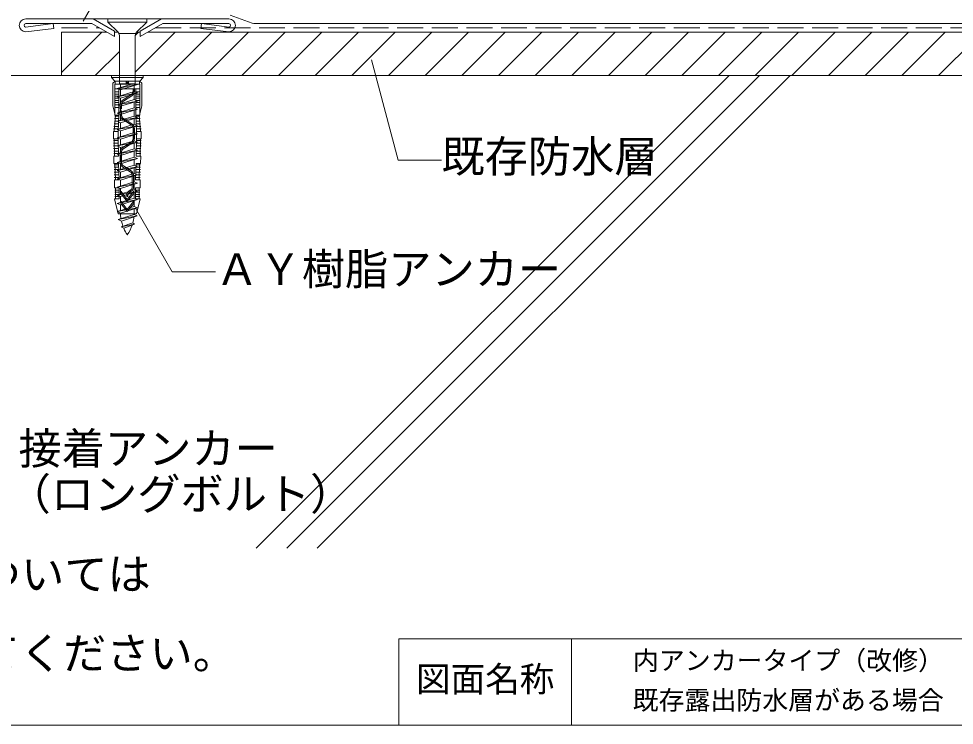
# Model space of a CAD drawing. Units: millimetres on the paper, with parts at other scales. Extents: x -135 to 135, y -94 to 92.
# Drawn here: x -29 to 79.3, y -88 to -6.2 of the extents above; entities that cross this region are included whole.
import ezdxf
from ezdxf.enums import TextEntityAlignment as Align

# ---------------------------------------------------------------- set-up
doc = ezdxf.new("R2010")
doc.units = ezdxf.units.MM
doc.linetypes.add('DASHED3', pattern=[4, 3, -1])
for name, color, linetype, lineweight in [('1-3_断熱材', 33, 'Continuous', 18), ('1-4_リベットルーフ', 3, 'Continuous', 9), ('1-5_ＦＬ鋼板・ディスク', 7, 'Continuous', 9), ('1-6_アンカー類', 7, 'Continuous', 9), ('1-A_元図・躯体', 7, 'Continuous', 9), ('E-1', 7, 'Continuous', 9), ('F-F', 7, 'Continuous', 9)]:
    doc.layers.add(name, color=color, linetype=linetype, lineweight=lineweight)
doc.layers.add('E-0', color=7, linetype='Continuous')
doc.styles.add('ＭＳ ゴシック', font='')
doc.styles.get('ＭＳ ゴシック').set_extended_font_data('MS Gothic')

msp = doc.modelspace()

# ---------------------------------------------------------------- linework, layer by layer
at = {"layer": '1-3_断熱材', "color": 5, "linetype": 'DASHED3', "lineweight": 9}
for p, q in [((-24.005, -7.289), (-19.644, -7.289)), ((-13.166, -7.289), (103.18, -7.289))]:
    msp.add_line(p, q, dxfattribs=at)
at = {"layer": '1-3_断熱材'}
for p, q in [((-24.005, -12.789), (-24.005, -7.789)), ((-24.005, -12.443), (-19.351, -7.789)), ((-24.005, -7.789), (-18.778, -7.789)), ((-17.905, -7.789), (-17.479, -7.789)), ((-15.485, -8.166), (-15.109, -7.789)), ((-15.485, -12.408), (-10.866, -7.789)), ((-15.331, -7.789), (-14.905, -7.789)), ((-14.032, -7.789), (103.18, -7.789)), ((-11.623, -12.789), (-6.623, -7.789)), ((-7.381, -12.789), (-2.381, -7.789)), ((-3.138, -12.789), (1.862, -7.789)), ((1.105, -12.789), (6.105, -7.789)), ((5.347, -12.789), (10.347, -7.789)), ((9.59, -12.789), (14.59, -7.789)), ((13.832, -12.789), (18.832, -7.789)), ((18.075, -12.789), (23.075, -7.789)), ((22.318, -12.789), (27.318, -7.789)), ((26.56, -12.789), (31.56, -7.789)), ((30.803, -12.789), (35.803, -7.789)), ((35.046, -12.789), (40.046, -7.789)), ((39.288, -12.789), (44.288, -7.789)), ((43.531, -12.789), (48.531, -7.789)), ((47.774, -12.789), (52.774, -7.789)), ((52.016, -12.789), (57.016, -7.789)), ((56.259, -12.789), (61.259, -7.789)), ((60.502, -12.789), (65.502, -7.789)), ((64.744, -12.789), (69.744, -7.789)), ((68.987, -12.789), (73.987, -7.789)), ((73.229, -12.789), (78.229, -7.789)), ((77.472, -12.789), (82.472, -7.789)), ((-20.109, -12.789), (-17.325, -10.006)), ((-24.005, -12.789), (103.18, -12.789))]:
    msp.add_line(p, q, dxfattribs=at)
at = {"layer": '1-4_リベットルーフ'}
for p, q in [((-1.942, -6.729), (-4.49, -5.803)), ((-1.6, -6.789), (103.18, -6.789))]:
    msp.add_line(p, q, dxfattribs=at)
msp.add_arc((-1.6, -5.789), 1, 250.03301, 270, dxfattribs=at)
at = {"layer": '1-5_ＦＬ鋼板・ディスク'}
for p, q in [((-28.155, -6.243), (-4.655, -6.243)), ((-17.905, -7.658), (-20.356, -6.243)), ((-14.905, -7.658), (-12.454, -6.243)), ((-28.178, -7.192), (-24.972, -6.797)), ((-20.503, -6.793), (-28.155, -6.793)), ((-28.155, -7.743), (-24.905, -7.343)), ((-24.972, -6.797), (-24.905, -7.343)), ((-17.905, -8.293), (-20.503, -6.793)), ((-14.905, -8.293), (-12.307, -6.793)), ((-12.307, -6.793), (-4.655, -6.793)), ((-7.838, -6.797), (-7.905, -7.343)), ((-4.655, -7.743), (-7.905, -7.343)), ((-4.633, -7.192), (-7.838, -6.797)), ((-17.905, -7.658), (-17.905, -8.293)), ((-14.905, -7.658), (-14.905, -8.293))]:
    msp.add_line(p, q, dxfattribs=at)
for centre, radius, start, end in [((-28.155, -6.993), 0.75, 90, 270), ((-4.655, -6.993), 0.75, 270, 90), ((-28.155, -6.993), 0.2, 90, 263.40561), ((-4.655, -6.993), 0.2, 276.59439, 90)]:
    msp.add_arc(centre, radius, start, end, dxfattribs=at)
at = {"layer": '1-6_アンカー類', "color": 4}
for p, q in [((-18.655, -6.243), (-18.655, -6.613)), ((-14.155, -6.243), (-18.655, -6.243)), ((-17.471, -7.797), (-18.655, -6.613)), ((-15.339, -7.797), (-14.155, -6.613)), ((-15.485, -7.943), (-17.325, -7.943)), ((-17.325, -8.15), (-17.325, -13.743)), ((-15.781, -13.743), (-17.568, -14.299)), ((-17.204, -13.743), (-17.204, -14.186)), ((-15.606, -13.967), (-15.606, -14.639)), ((-15.241, -13.853), (-15.485, -13.743)), ((-15.606, -14.639), (-17.568, -15.249)), ((-15.241, -14.803), (-17.568, -15.249)), ((-17.204, -14.463), (-17.204, -15.136)), ((-15.241, -14.803), (-15.606, -14.639)), ((-15.606, -14.917), (-15.606, -15.588)), ((-15.604, -15.588), (-17.566, -16.198)), ((-15.239, -15.752), (-17.566, -16.198)), ((-17.204, -15.413), (-17.204, -16.086)), ((-15.606, -15.867), (-15.606, -16.539)), ((-15.239, -15.752), (-15.604, -15.588)), ((-15.606, -16.539), (-17.568, -17.149)), ((-15.241, -16.703), (-17.568, -17.149)), ((-17.204, -16.362), (-17.204, -17.036)), ((-17.204, -17.313), (-17.204, -17.987)), ((-15.241, -16.703), (-15.606, -16.539)), ((-15.606, -16.817), (-15.606, -17.49)), ((-15.606, -17.49), (-17.568, -18.1)), ((-15.241, -17.655), (-17.568, -18.1)), ((-17.204, -18.265), (-17.204, -18.937)), ((-15.241, -17.655), (-15.606, -17.49)), ((-15.606, -17.768), (-15.606, -18.44)), ((-15.606, -19.39), (-17.568, -20)), ((-15.604, -18.44), (-17.566, -19.05)), ((-15.239, -18.604), (-17.566, -19.05)), ((-17.204, -19.214), (-17.204, -19.887)), ((-15.606, -18.718), (-15.606, -19.39)), ((-15.241, -19.554), (-15.606, -19.39)), ((-15.239, -18.604), (-15.604, -18.44)), ((-15.241, -19.554), (-17.568, -20)), ((-15.606, -20.342), (-17.568, -20.952)), ((-15.241, -20.506), (-17.568, -20.952)), ((-17.204, -20.165), (-17.204, -20.839)), ((-15.606, -19.668), (-15.606, -20.342)), ((-15.241, -20.506), (-15.606, -20.342)), ((-15.606, -21.293), (-17.568, -21.903)), ((-15.241, -21.457), (-17.568, -21.903)), ((-17.204, -21.116), (-17.204, -21.79)), ((-15.606, -20.62), (-15.606, -21.293)), ((-15.241, -21.457), (-15.606, -21.293)), ((-15.606, -21.571), (-15.606, -22.243)), ((-15.606, -22.243), (-17.568, -22.853)), ((-15.241, -22.407), (-17.568, -22.853)), ((-17.204, -22.068), (-17.204, -22.74)), ((-15.241, -22.407), (-15.606, -22.243)), ((-15.606, -22.521), (-15.606, -23.193)), ((-15.606, -23.193), (-17.568, -23.803)), ((-15.241, -23.357), (-17.568, -23.803)), ((-17.204, -23.018), (-17.204, -23.69)), ((-15.241, -23.357), (-15.606, -23.193)), ((-15.606, -23.471), (-15.606, -24.143)), ((-15.604, -24.142), (-17.566, -24.753)), ((-15.239, -24.307), (-17.566, -24.753)), ((-17.204, -23.968), (-17.204, -24.64)), ((-15.606, -24.421), (-15.606, -25.093)), ((-15.239, -24.307), (-15.604, -24.142)), ((-15.606, -25.093), (-17.568, -25.703)), ((-15.241, -25.257), (-17.568, -25.703)), ((-17.204, -24.916), (-17.204, -25.59)), ((-17.204, -25.868), (-17.204, -26.54)), ((-15.241, -25.257), (-15.606, -25.093)), ((-15.606, -25.371), (-15.606, -26.043)), ((-15.606, -26.043), (-17.568, -26.653)), ((-15.241, -26.207), (-17.568, -26.653)), ((-15.606, -26.993), (-17.568, -27.603)), ((-17.204, -26.818), (-17.204, -27.49)), ((-15.241, -26.207), (-15.606, -26.043)), ((-15.606, -26.321), (-15.606, -26.993)), ((-15.241, -27.157), (-15.606, -26.993)), ((-15.241, -27.157), (-17.568, -27.603)), ((-15.606, -27.943), (-17.568, -28.553)), ((-15.241, -28.107), (-17.568, -28.553)), ((-17.204, -27.768), (-17.204, -28.44)), ((-15.606, -27.271), (-15.606, -27.943)), ((-15.241, -28.107), (-15.606, -27.943)), ((-15.613, -28.893), (-17.448, -29.479)), ((-15.248, -29.057), (-15.613, -28.893)), ((-15.606, -28.221), (-15.606, -28.707)), ((-15.582, -30.01), (-17.103, -30.301))]:
    msp.add_line(p, q, dxfattribs=at)
at = {"layer": '1-6_アンカー類'}
for p, q in [((-18.243, -13.014), (-18.243, -12.789)), ((-14.568, -12.789), (-18.243, -12.789)), ((-14.568, -13.014), (-14.568, -12.789)), ((-14.568, -13.014), (-18.243, -13.014)), ((-17.85, -13.439), (-18.243, -13.014)), ((-17.8, -13.439), (-18.1, -13.689)), ((-18.1, -16.289), (-18.1, -13.689)), ((-14.96, -13.439), (-17.85, -13.439)), ((-14.96, -13.789), (-17.85, -13.789)), ((-17.85, -17.389), (-17.85, -13.789)), ((-17.8, -13.789), (-17.8, -13.439)), ((-16.53, -13.789), (-16.53, -13.439)), ((-16.53, -13.789), (-16.405, -13.689)), ((-16.28, -13.789), (-16.405, -13.689)), ((-16.28, -13.789), (-16.28, -13.439)), ((-14.71, -13.689), (-15.01, -13.439)), ((-15.01, -13.789), (-15.01, -13.439)), ((-14.96, -13.439), (-14.568, -13.014)), ((-14.96, -17.389), (-14.96, -13.789)), ((-14.71, -16.289), (-14.71, -13.689)), ((-14.96, -14.339), (-17.85, -14.339)), ((-17.405, -14.689), (-17.85, -14.689)), ((-17.391, -14.939), (-17.85, -14.939)), ((-17.405, -17.389), (-17.405, -14.339)), ((-16.933, -15.641), (-15.959, -15.012)), ((-16.851, -15.767), (-15.877, -15.138)), ((-15.73, -14.592), (-15.73, -14.339)), ((-15.58, -14.592), (-15.58, -14.339)), ((-15.405, -17.389), (-15.405, -14.339)), ((-14.96, -14.689), (-15.405, -14.689)), ((-14.96, -14.939), (-15.405, -14.939)), ((-17.405, -15.189), (-17.85, -15.189)), ((-17.405, -15.439), (-17.85, -15.439)), ((-17.405, -15.689), (-17.85, -15.689)), ((-17.405, -15.939), (-17.85, -15.939)), ((-17.405, -16.189), (-17.85, -16.189)), ((-17.23, -16.639), (-17.23, -16.187)), ((-17.08, -16.639), (-17.08, -16.187)), ((-14.96, -15.189), (-15.405, -15.189)), ((-14.96, -15.439), (-15.405, -15.439)), ((-14.96, -15.689), (-15.405, -15.689)), ((-14.96, -15.939), (-15.405, -15.939)), ((-14.96, -16.189), (-15.405, -16.189)), ((-17.85, -17.239), (-18.1, -16.289)), ((-17.405, -16.489), (-17.85, -16.489)), ((-17.08, -16.639), (-17.23, -16.639)), ((-17.23, -17.342), (-17.23, -16.889)), ((-17.08, -16.889), (-17.23, -16.889)), ((-17.08, -17.342), (-17.08, -16.889)), ((-14.96, -16.489), (-15.405, -16.489)), ((-14.71, -16.289), (-14.96, -17.239)), ((-17.937, -19.289), (-17.769, -17.389)), ((-17.442, -18.389), (-17.934, -18.389)), ((-17.431, -18.089), (-17.908, -18.089)), ((-17.42, -17.789), (-17.881, -17.789)), ((-17.409, -17.489), (-17.855, -17.489)), ((-17.405, -17.389), (-17.85, -17.389)), ((-17.476, -19.289), (-17.405, -17.389)), ((-16.933, -17.888), (-15.959, -18.517)), ((-16.851, -17.762), (-15.877, -18.391)), ((-14.96, -17.389), (-15.405, -17.389)), ((-15.335, -19.291), (-15.405, -17.389)), ((-14.955, -17.489), (-15.405, -17.489)), ((-14.929, -17.789), (-15.39, -17.789)), ((-14.903, -18.089), (-15.379, -18.089)), ((-14.876, -18.389), (-15.368, -18.389)), ((-14.873, -19.289), (-15.041, -17.389)), ((-18.018, -20.139), (-18.018, -19.289)), ((-17.476, -19.289), (-18.018, -19.289)), ((-17.464, -18.989), (-17.987, -18.989)), ((-17.453, -18.689), (-17.96, -18.689)), ((-17.48, -20.139), (-17.476, -19.285)), ((-15.73, -20.092), (-15.73, -18.937)), ((-15.58, -20.092), (-15.58, -18.937)), ((-14.85, -18.689), (-15.357, -18.689)), ((-14.823, -18.989), (-15.346, -18.989)), ((-14.793, -19.289), (-15.335, -19.289)), ((-15.33, -20.139), (-15.335, -19.291)), ((-14.793, -20.139), (-14.793, -19.289)), ((-17.48, -20.139), (-18.018, -20.139)), ((-17.475, -20.339), (-18.008, -20.339)), ((-17.887, -22.139), (-17.937, -20.139)), ((-17.43, -22.139), (-17.48, -20.139)), ((-16.933, -21.141), (-15.959, -20.512)), ((-15.38, -22.139), (-15.33, -20.139)), ((-14.802, -20.339), (-15.335, -20.339)), ((-14.793, -20.139), (-15.33, -20.139)), ((-14.923, -22.139), (-14.873, -20.139)), ((-17.468, -20.639), (-18.001, -20.639)), ((-17.46, -20.939), (-17.993, -20.939)), ((-17.453, -21.239), (-17.986, -21.239)), ((-17.445, -21.539), (-17.978, -21.539)), ((-16.851, -21.267), (-15.877, -20.638)), ((-14.824, -21.239), (-15.358, -21.239)), ((-14.832, -21.539), (-15.357, -21.539)), ((-14.817, -20.939), (-15.35, -20.939)), ((-14.809, -20.639), (-15.343, -20.639)), ((-17.438, -21.839), (-17.971, -21.839)), ((-17.43, -22.139), (-17.968, -22.139)), ((-17.23, -22.842), (-17.23, -21.687)), ((-17.08, -22.842), (-17.08, -21.687)), ((-14.843, -22.139), (-15.38, -22.139)), ((-14.839, -21.839), (-15.373, -21.839)), ((-14.862, -22.989), (-14.843, -22.139)), ((-17.423, -23.139), (-17.937, -23.139)), ((-17.412, -23.389), (-17.933, -23.389)), ((-17.389, -23.689), (-17.927, -23.689)), ((-17.78, -24.889), (-17.868, -22.989)), ((-17.343, -24.889), (-17.43, -22.989)), ((-16.933, -23.388), (-16.059, -23.952)), ((-16.851, -23.262), (-15.977, -23.826)), ((-15.468, -24.889), (-15.38, -22.989)), ((-14.885, -23.689), (-15.421, -23.689)), ((-14.878, -23.389), (-15.398, -23.389)), ((-14.873, -23.139), (-15.391, -23.139)), ((-14.862, -22.989), (-15.38, -22.989)), ((-15.03, -24.889), (-14.987, -22.989)), ((-17.377, -23.989), (-17.922, -23.989)), ((-17.366, -24.289), (-17.916, -24.289)), ((-17.354, -24.589), (-17.911, -24.589)), ((-17.905, -25.789), (-17.905, -24.889)), ((-17.343, -24.889), (-17.905, -24.889)), ((-15.83, -25.656), (-15.83, -24.372)), ((-15.68, -25.656), (-15.68, -24.372)), ((-14.905, -24.889), (-15.468, -24.889)), ((-14.906, -24.589), (-15.456, -24.589)), ((-14.899, -24.289), (-15.445, -24.289)), ((-14.892, -23.989), (-15.433, -23.989)), ((-14.905, -25.789), (-14.905, -24.889)), ((-17.343, -25.789), (-17.905, -25.789)), ((-17.78, -27.089), (-17.78, -25.789)), ((-17.343, -27.089), (-17.343, -25.789)), ((-15.468, -27.089), (-15.468, -25.789)), ((-14.905, -25.789), (-15.468, -25.789)), ((-15.03, -27.089), (-15.03, -25.789)), ((-17.343, -26.064), (-17.868, -26.064)), ((-17.343, -26.314), (-17.868, -26.314)), ((-17.343, -26.564), (-17.868, -26.564)), ((-17.343, -26.814), (-17.868, -26.814)), ((-17.155, -26.238), (-17.155, -26.329)), ((-16.405, -27.139), (-17.11, -26.222)), ((-16.405, -27.389), (-17.103, -26.482)), ((-16.48, -26.789), (-16.48, -26.702)), ((-16.33, -26.789), (-16.48, -26.789)), ((-16.405, -27.139), (-15.7, -26.222)), ((-16.405, -27.389), (-15.707, -26.482)), ((-16.33, -26.789), (-16.33, -26.702)), ((-16.183, -26.156), (-16.059, -26.076)), ((-16.101, -26.282), (-15.977, -26.202)), ((-15.655, -26.238), (-15.655, -26.329)), ((-14.943, -26.064), (-15.468, -26.064)), ((-14.943, -26.314), (-15.468, -26.314)), ((-14.943, -26.564), (-15.468, -26.564)), ((-14.943, -26.814), (-15.468, -26.814)), ((-17.455, -28.789), (-17.905, -27.089)), ((-17.343, -27.089), (-17.905, -27.089)), ((-17.155, -27.388), (-17.155, -27.479)), ((-16.405, -28.289), (-17.11, -27.372)), ((-16.405, -28.539), (-17.103, -27.632)), ((-16.405, -28.289), (-15.7, -27.372)), ((-16.405, -28.539), (-15.707, -27.632)), ((-15.655, -27.388), (-15.655, -27.479)), ((-14.905, -27.089), (-15.468, -27.089)), ((-15.355, -28.789), (-14.905, -27.089)), ((-15.355, -28.789), (-17.455, -28.789))]:
    msp.add_line(p, q, dxfattribs=at)
at = {"layer": '1-6_アンカー類', "color": 4}
for points in [[(-14.155, -6.243), (-14.155, -6.613), (-18.655, -6.613)], [(-15.485, -8.15), (-15.485, -13.743), (-17.325, -13.743)], [(-17.568, -15.249), (-17.204, -15.413), (-15.241, -14.803)], [(-17.566, -16.198), (-17.202, -16.363), (-15.239, -15.752)], [(-17.568, -17.149), (-17.204, -17.313), (-15.241, -16.703)], [(-17.568, -18.1), (-17.204, -18.265), (-15.241, -17.655)], [(-17.566, -19.05), (-17.202, -19.214), (-15.239, -18.604)], [(-17.568, -20), (-17.204, -20.165), (-15.241, -19.554)], [(-17.568, -20.952), (-17.204, -21.116), (-15.241, -20.506)], [(-17.568, -21.903), (-17.204, -22.068), (-15.241, -21.457)], [(-17.568, -22.853), (-17.204, -23.018), (-15.241, -22.407)], [(-17.568, -23.803), (-17.204, -23.968), (-15.241, -23.357)], [(-17.566, -24.753), (-17.202, -24.917), (-15.239, -24.307)], [(-17.568, -25.703), (-17.204, -25.868), (-15.241, -25.257)], [(-17.568, -26.653), (-17.204, -26.818), (-15.241, -26.207)], [(-17.568, -27.603), (-17.204, -27.768), (-15.241, -27.157)], [(-17.568, -28.553), (-17.204, -28.718), (-15.241, -28.107)], [(-15.767, -29.845), (-17.103, -30.301), (-16.821, -30.483)], [(-16.821, -30.483), (-15.582, -30.01), (-15.767, -29.845)]]:
    msp.add_lwpolyline(points, dxfattribs=at)
for points in [[(-15.241, -13.853), (-17.568, -14.299), (-17.204, -14.463)], [(-17.087, -29.642), (-15.248, -29.057), (-17.448, -29.479)]]:
    msp.add_lwpolyline(points, close=True, dxfattribs=at)
at = {"layer": '1-6_アンカー類'}
for points in [[(-16.28, -13.439), (-16.405, -13.689), (-16.53, -13.439)], [(-17.43, -22.989), (-17.948, -22.989), (-17.968, -22.139)]]:
    msp.add_lwpolyline(points, dxfattribs=at)
at = {"layer": '1-6_アンカー類', "color": 4}
for centre, radius, start, end in [((-17.825, -8.15), 0.5, 360, 45), ((-14.985, -8.15), 0.5, 135, 180), ((-12.513, -28.623), 4.691, 181.1526, 189.30247), ((-20.297, -28.623), 4.691, 344.90057, 353.16462), ((-20.297, -28.623), 4.691, 356.70432, 358.98114), ((-12.513, -28.623), 4.691, 192.55761, 200.13326), ((-20.297, -28.623), 4.691, 326.04947, 341.51092), ((-12.513, -28.623), 4.691, 203.35211, 213.95053)]:
    msp.add_arc(centre, radius, start, end, dxfattribs=at)
at = {"layer": '1-6_アンカー類'}
for centre, radius, start, end in [((-16.23, -14.592), 0.5, 302.8584, 360), ((-16.23, -14.592), 0.65, 302.8584, 360), ((-16.58, -16.187), 0.65, 122.8584, 180), ((-16.58, -16.187), 0.5, 122.8584, 180), ((-16.58, -17.342), 0.65, 180, 237.1416), ((-16.58, -17.342), 0.5, 180, 237.1416), ((-16.23, -18.937), 0.65, 360, 57.1416), ((-16.23, -18.937), 0.5, 360, 57.1416), ((-16.23, -20.092), 0.5, 302.8584, 360), ((-16.23, -20.092), 0.65, 302.8584, 0), ((-16.58, -21.687), 0.65, 122.8584, 180), ((-16.58, -21.687), 0.5, 122.8584, 180), ((-16.58, -22.842), 0.65, 180, 237.1416), ((-16.58, -22.842), 0.5, 180, 237.1416), ((-16.33, -24.372), 0.5, 360, 57.1416), ((-16.33, -24.372), 0.65, 360, 57.1416), ((-16.33, -25.656), 0.5, 302.8584, 360), ((-16.33, -25.656), 0.65, 302.8584, 360), ((-17.13, -26.238), 0.025, 37.56859, 180), ((-16.905, -26.329), 0.25, 180, 217.56859), ((-15.83, -26.702), 0.65, 122.8584, 180), ((-15.83, -26.702), 0.5, 122.8584, 180), ((-15.905, -26.329), 0.25, 322.43141, 360), ((-15.68, -26.238), 0.025, 360, 142.43141), ((-17.13, -27.388), 0.025, 37.56859, 180), ((-16.905, -27.479), 0.25, 180, 217.56859), ((-15.905, -27.479), 0.25, 322.43141, 360), ((-15.68, -27.388), 0.025, 360, 142.43141)]:
    msp.add_arc(centre, radius, start, end, dxfattribs=at)
at = {"layer": '1-A_元図・躯体'}
for p, q in [((-41.005, -12.789), (103.18, -12.789)), ((53.223, -12.789), (-1.501, -67.513)), ((56.758, -12.789), (2.035, -67.513)), ((60.294, -12.789), (5.57, -67.513))]:
    msp.add_line(p, q, dxfattribs=at)
at = {"layer": 'E-1'}
for p, q in [((-21.528, -6.507), (-10.92, 11.868)), ((11.832, -10.98), (14.943, -22.592)), ((14.943, -22.592), (19.943, -22.592)), ((-15.466, -28.133), (-11.211, -35.503)), ((-11.211, -35.503), (-6.211, -35.503))]:
    msp.add_line(p, q, dxfattribs=at)
at = {"layer": 'F-F'}
for p, q in [((15, -88), (15, -78)), ((135, -78), (15, -78)), ((35, -88), (35, -78))]:
    msp.add_line(p, q, dxfattribs=at)
msp.add_lwpolyline([(-135, 92), (135, 92), (135, -88), (-135, -88)], dxfattribs=at)

# ---------------------------------------------------------------- texts
at = {"layer": 'E-0', "style": 'ＭＳ ゴシック'}
for s, height, p in [('内アンカータイプ（改修）', 2.199, (42.095, -82.255)), ('図面名称', 2.933, (17, -85)), ('既存露出防水層がある場合', 2.199, (42.068, -86.85))]:
    msp.add_text(s, height=height, dxfattribs=at).set_placement(p, align=Align.BOTTOM_LEFT)
at = {"layer": 'E-1', "style": 'ＭＳ ゴシック'}
for s, p in [('既存防水層', (19.943, -25.092)), ('ＡＹ樹脂アンカー', (-6.208, -38.137)), ('接着アンカー', (-28.992, -58.896)), ('（ロングボルト）', (-30.255, -64.162)), ('※ｸﾞﾘｯﾄﾞﾍﾞｰｽL2取り付け部の既存防水層については', (-128.693, -73.427)), ('※必要に応じて、適切な仮防水処理を行ってください。', (-128.845, -82.589))]:
    msp.add_text(s, height=3.666, dxfattribs=at).set_placement(p, align=Align.BOTTOM_LEFT)

doc.saveas('drawing.dxf')
